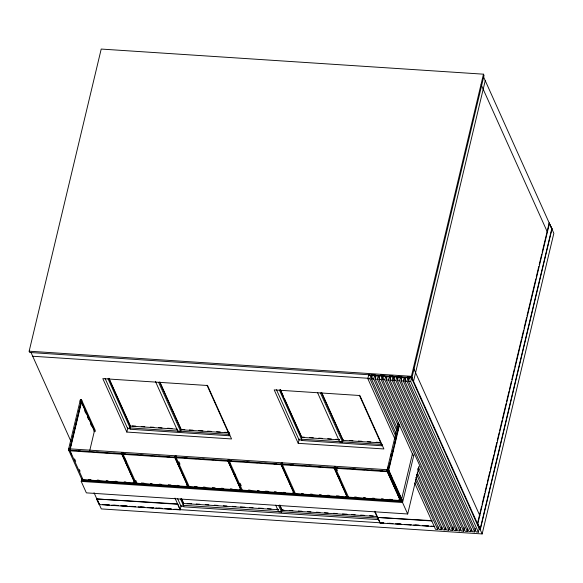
<?xml version="1.0" encoding="UTF-8"?>
<svg xmlns="http://www.w3.org/2000/svg" width="583" height="583" viewBox="0 0 583 583"><rect width="100%" height="100%" fill="white"/><g stroke="black" fill="none" stroke-linecap="round" stroke-linejoin="round"><path stroke-width="0.87" d="M29.15 351.199L101.209 49.059L483.475 74.179L484.043 75.447L411.984 377.595L29.718 352.475L29.15 351.199L411.409 376.319L411.984 377.595M402.037 501.628L388.314 471.086L68.656 450.083L68.962 448.793L388.621 469.803L402.343 500.338L402.037 501.628L82.378 480.618L68.473 449.631L80.352 399.814L81.54 399.894L95.262 430.429L94.956 431.712L81.299 401.315L80.104 401.242L80.418 399.953L81.605 400.025M81.54 399.894L69.661 449.712L68.473 449.631M70.149 448.218L72.241 439.465M72.656 437.716L75.163 427.222M75.579 425.473L78.086 414.972M78.501 413.223L81.001 402.722M69.829 450.295L70.135 449.005L69.02 448.932L68.714 450.222L69.829 450.295L83.493 480.691M70.179 449.529L81.853 400.579M419.082 466.232L407.692 513.98L86.364 492.861L81.219 481.412L81.853 478.76M89.789 450.389L94.373 431.143L81.576 402.664M96.691 498.953L177.698 503.923L180.132 509.87L99.205 504.55L96.691 498.953L177.618 504.273M126.832 432.061L102.819 378.629L207.548 385.509L231.56 438.948L126.832 432.061L127.859 427.769M135.467 484.109L121.803 453.705L122.117 452.423L123.232 452.495L122.918 453.778L136.582 484.181M229.775 434.291L229.425 435.756L130.41 429.248L129.805 427.907L130.33 425.721M82.764 479.671L134.782 483.088L133.449 479.321M155.391 381.34L177.837 431.282L180.694 431.471L181.182 429.409L159.844 381.923M188.557 487.592L174.9 457.196L175.206 455.906L176.321 455.979L176.015 457.269L189.672 487.665M180.132 509.87L181.211 505.359M183.069 505.308L377.296 518.076L377.981 519.599L183.754 506.838L183.069 505.308L183.594 503.114M135.854 483.161L187.879 486.579L186.903 483.62M241.646 491.083L227.989 460.687L228.296 459.397L229.411 459.47L229.104 460.759L242.761 491.156M188.95 486.645L240.968 490.07L237.798 482.228M294.743 494.573L281.079 464.177L281.385 462.887L282.5 462.96L282.194 464.25L295.858 494.646M275.723 505.184L278.703 511.808L281.56 511.998L282.172 509.425M298.212 443.328L274.192 389.889L359.879 395.522L383.898 448.961L298.212 443.328L299.232 439.035M382.105 444.304L381.756 445.762L301.783 440.508L301.185 439.174L301.702 436.98M242.04 490.135L294.058 493.553L293.453 491.411M347.832 498.064L334.168 467.668L334.482 466.378L335.597 466.451L335.283 467.741L348.947 498.137M317.611 392.796L339.692 441.921L342.549 442.111L343.161 439.531M394.99 439.094L367.837 378.673L368.857 374.381M395.646 435.924L369.979 378.819L370.795 375.379L372.282 378.688M396.083 433.548L371.539 378.921L372.355 375.481M396.739 430.378L373.674 379.059L374.497 375.627L375.612 378.105M295.129 493.626L347.147 497.044L347.271 496.527L345.479 496.41M397.183 427.995L375.233 379.161L376.057 375.729M397.839 424.825L377.376 379.3L378.199 375.867L379.314 378.352M413.158 455.556L378.935 379.402L379.752 375.969M418.368 467.143L446.636 530.042L448.779 530.187L381.078 379.548L381.894 376.108L383.388 379.424M453.297 526.996L452.481 530.428L450.338 530.29L382.637 379.65L383.454 376.21M452.481 530.428L384.78 379.788L385.596 376.356L386.711 378.833M456.795 528.096L456.176 530.676L454.033 530.53L386.332 379.89L387.156 376.458M456.176 530.676L388.475 380.036L389.298 376.596L390.413 379.081M460.701 527.477L459.878 530.916L457.735 530.778L390.034 380.138L390.858 376.698M459.878 530.916L392.177 380.276L393 376.837L394.487 380.152M464.396 527.724L463.58 531.157L461.437 531.018L393.736 380.378L394.553 376.939M463.58 531.157L395.879 380.517L396.695 377.084L397.81 379.562M467.894 528.825L467.282 531.404L465.139 531.259L397.438 380.619L398.255 377.186M467.282 531.404L399.581 380.765L400.397 377.325L401.512 379.81M471.596 529.065L470.977 531.645L468.834 531.507L401.133 380.867L401.957 377.427M470.977 531.645L403.276 381.005L404.099 377.565L405.586 380.881M475.495 528.453L474.679 531.885L472.536 531.747L404.835 381.107L405.659 377.675M474.679 531.885L406.978 381.246L407.801 377.813L408.916 380.298M398.408 422.493L386.944 470.561L388.132 470.641L399.18 424.315M479.401 527.834L478.381 532.133L476.238 531.987L408.537 381.348L409.353 377.915M400.922 501.548L387.265 471.151L387.571 469.869L388.686 469.942M387.877 468.63L388.504 466.006M390.799 456.394L391.419 453.771M389.255 466.524L390.501 461.27M391.543 456.897L393.423 449.027M394.465 444.647L396.345 436.776M397.387 432.404L398.852 426.275M388.621 469.803L388.38 471.224L387.265 471.151M388.65 470.459L399.493 425.007M434.473 526.58L380.072 523.009L377.551 517.413L432.039 520.641M388.934 470.488L388.628 471.778L68.962 450.768M411.409 376.319L483.475 74.179M478.381 532.133L410.68 381.493L411.7 377.194L482.148 533.941L101.311 508.915L94.038 492.715M413.529 381.267L485.238 80.629M380.072 523.009L383.782 522.9M348.219 497.117L400.244 500.535L400.368 500.017L398.568 499.901M412.429 453.822L401.578 499.31L393.168 480.596M402.073 499.726L401.767 501.016L82.101 480.006M407.692 513.98L402.547 502.531L413.937 454.784M414.702 482.964L435.537 529.313L437.68 529.459L438.292 526.879M415.803 477.411L439.232 529.561L441.375 529.699L441.994 527.119M417.268 472.689L442.934 529.801L445.077 529.94L445.689 527.367M448.779 530.187L449.391 527.608M549.244 223.253L552.028 228.74L480.326 529.379L477.433 523.753L481.645 506.073M482.068 504.302L484.604 493.692M485.02 491.921L486.922 483.963M487.344 482.199L489.873 471.589M490.296 469.818L493.881 454.784M494.304 453.02L496.833 442.41M497.255 440.639L499.15 432.681M499.573 430.91L502.101 420.299M502.524 418.528L506.11 403.502M506.532 401.731L509.061 391.12M509.484 389.349L511.386 381.391M511.808 379.628L514.337 369.017M514.76 367.246L521.297 339.838M521.719 338.067L523.614 330.109M524.037 328.338L526.566 317.728M526.988 315.964L535.85 278.82M536.265 277.056L538.801 266.446M539.224 264.675L541.753 254.064M542.175 252.293L549.135 223.114L549.514 223.143L477.812 523.782L480.326 529.379M480.086 529.364L551.584 229.585M482.148 533.941L553.85 233.302L483.518 76.81M552.028 228.74L550.571 226.313M371.539 374.556L375.109 374.789M380.466 375.146L384.029 375.379M389.386 375.729L392.957 375.962M398.313 376.319L401.884 376.552M407.24 376.902L410.811 377.135M368.653 375.241L411.496 378.054L479.197 528.694M32.699 356.242L368.084 378.28M367.837 378.673L369.979 378.819M371.539 378.921L373.674 379.059M375.233 379.161L377.376 379.3M378.935 379.402L381.078 379.548M382.637 379.65L384.78 379.788M386.332 379.89L388.475 380.036M390.034 380.138L392.177 380.276M393.736 380.378L395.879 380.517M397.438 380.619L399.581 380.765M401.133 380.867L403.276 381.005M404.835 381.107L406.978 381.246M408.537 381.348L410.68 381.493M132.13 425.882L135.759 426.122M141.203 426.479L144.832 426.72M150.276 427.077L153.905 427.31M158.445 427.609L162.067 427.849M167.51 428.206L172.051 428.505M304.384 437.199L301.695 437.024L284.402 398.539M309.762 437.556L313.348 437.789M318.733 438.146L322.319 438.38M327.697 438.737L331.282 438.97M335.772 439.261L339.357 439.502M177.407 429.205L130.235 426.107L108.897 378.615M181.182 429.409L184.811 429.649M189.351 429.948L192.98 430.188M198.417 430.545L202.957 430.844M207.49 431.143L211.119 431.376M216.563 431.733L220.192 431.974M224.725 432.273L229.265 432.571M339.277 439.844L301.615 437.367L280.27 389.881M349.312 440.457L352.904 440.697M358.283 441.047L361.868 441.287M367.246 441.637L370.839 441.878M376.217 442.227L379.803 442.461M229.185 432.914L181.102 429.751L159.757 382.266M380.619 442.869L342.957 440.391L321.612 392.898M129.805 427.907L228.82 434.415L229.425 435.756M301.185 439.174L381.158 444.428L381.756 445.762M130.512 428.818L127.655 428.629L105.115 378.484M93.805 431.099L94.373 431.143M121.803 453.705L122.918 453.778M174.9 457.196L176.015 457.269M227.989 460.687L229.104 460.759M281.079 464.177L282.194 464.25M334.168 467.668L335.283 467.741M70.499 450.433L72.292 450.557M78.574 450.965L80.367 451.082M87.537 451.555L89.33 451.672M96.508 452.146L99.197 452.321M104.583 452.678L107.272 452.853M113.547 453.268L116.243 453.443M123.589 453.924L125.381 454.04M131.663 454.456L133.456 454.572M140.627 455.046L143.323 455.221M149.598 455.636L152.287 455.811M158.569 456.227L160.361 456.343M166.643 456.751L169.332 456.934M176.678 457.415L178.471 457.531M184.753 457.947L187.442 458.121M193.724 458.537L196.413 458.712M202.687 459.127L204.487 459.244M211.658 459.71L213.451 459.834M220.629 460.3L223.318 460.483M229.775 460.905L231.568 461.022M237.842 461.437L240.531 461.612M246.813 462.02L249.502 462.202M255.784 462.61L257.577 462.734M264.748 463.201L267.444 463.383M273.719 463.791L276.408 463.966M282.864 464.396L284.657 464.513M290.932 464.921L293.628 465.103M299.902 465.511L302.592 465.693M308.873 466.101L311.562 466.276M317.844 466.691L320.533 466.866M326.808 467.282L329.504 467.457M335.954 467.879L337.746 468.003M344.028 468.411L347.614 468.652M352.992 469.002L355.688 469.177M361.963 469.592L364.652 469.767M370.934 470.182L373.623 470.357M379.905 470.772L382.594 470.947M88.266 479.51L90.963 479.685M97.237 480.1L99.03 480.217M106.208 480.684L108.001 480.807M115.179 481.274L116.972 481.39M124.143 481.864L125.943 481.981M133.113 482.454L134.906 482.571M141.363 482.994L144.052 483.176M150.327 483.584L152.127 483.701M159.297 484.174L161.09 484.291M168.268 484.765L170.957 484.939M177.239 485.355L179.032 485.471M186.203 485.945L188.003 486.062M194.452 486.484L197.141 486.659M203.423 487.075L205.216 487.191M212.387 487.665L215.083 487.84M221.358 488.255L223.151 488.372M230.329 488.845L232.121 488.962M239.3 489.436L241.092 489.552M248.438 490.033L250.231 490.15M257.409 490.624L259.202 490.74M265.484 491.156L268.173 491.331M274.447 491.746L276.247 491.863M283.418 492.336L285.211 492.453M292.389 492.919L294.182 493.043M301.528 493.524L303.328 493.641M310.499 494.114L312.291 494.231M319.469 494.705L321.262 494.821M327.544 495.229L329.337 495.353M336.508 495.82L339.204 496.002M354.624 497.015L356.417 497.131M363.588 497.605L365.388 497.722M372.559 498.188L374.352 498.312M381.53 498.778L383.322 498.895M389.604 499.31L392.293 499.485M81.219 481.412L402.547 502.531M187.194 503.399L191.705 503.697M196.223 503.989L199.831 504.229M205.245 504.587L208.86 504.82M214.274 505.177L217.882 505.417M223.304 505.774L226.911 506.008M232.326 506.365L235.94 506.605M240.451 506.897L244.962 507.195M249.48 507.494L253.088 507.727M258.502 508.085L263.02 508.383M267.531 508.675L271.146 508.915M276.561 509.272L278.361 509.389M278.28 509.731L183.499 503.508L181.262 498.531M283.855 510.059L282.048 509.936L279.818 504.965M289.27 510.409L292.885 510.65M298.299 511.007L301.914 511.24M307.328 511.597L310.936 511.838M316.35 512.195L319.965 512.428M324.476 512.727L328.091 512.96M333.505 513.317L337.112 513.557M342.534 513.915L347.045 514.206M351.556 514.505L355.171 514.745M360.586 515.095L364.193 515.336M369.615 515.693L373.222 515.926M377.653 516.567L281.968 510.278L279.738 505.308M96.88 498.749L96.501 498.72L99.401 504.346L96.771 498.611M477.433 523.753L477.812 523.782M377.551 517.413L431.959 520.983M104.685 504.565L109.181 504.856M113.67 505.155L118.167 505.446M122.663 505.745L127.16 506.037M131.656 506.335L135.256 506.569M140.649 506.926L144.249 507.159M149.642 507.516L153.242 507.749M158.634 508.106L162.227 508.34M166.723 508.638L171.22 508.937M175.716 509.229L180.213 509.527M389.218 523.257L392.847 523.498M397.38 523.796L401.009 524.037M406.446 524.394L410.979 524.693M415.511 524.991L419.141 525.225M424.584 525.582L428.206 525.822M102.856 504.572L109.145 504.987M111.841 505.162L118.342 505.592M120.834 505.752L127.13 506.168M129.251 506.306L135.613 506.722M138.339 506.904L144.701 507.319M147.426 507.501L153.205 507.88M155.901 508.055L162.198 508.471M164.894 508.646L171.191 509.061M173.785 509.236L383.752 523.031M387.382 523.272L392.847 523.629M395.558 523.811L401.024 524.168M404.653 524.409L411.022 524.824M413.741 525.006L419.199 525.363M422.828 525.604L428.286 525.961M431.012 526.136L434.648 526.376M549.135 223.114L549.849 224.717M481.128 84.637L547.503 232.333M413.522 368.099L479.904 515.795M417.552 468.696L445.077 529.94M416.451 474.241L441.375 529.699M415.358 479.794L437.68 529.459M359.325 395.187L381.858 445.332M388.416 470.022L392.439 478.971M387.564 471.538L389.757 476.42M390.493 478.053L394.88 487.811M395.609 489.443L397.074 492.693M397.803 494.326L399.996 499.201M387.076 471.239L400.244 500.535M321.692 392.556L343.037 440.048M374.927 511.24L380.123 522.791M374.745 511.743L378.083 519.169M320.468 392.978L342.549 442.111M336.333 468.091L337.44 470.554M339.08 476.77L339.809 478.403M334.474 468.054L335.939 471.304M336.668 472.93L341.055 482.695M342.155 485.136L346.542 494.901M333.986 467.755L347.147 497.044M280.35 389.539L283.666 396.906M279.344 389.932L301.885 440.078L299.028 439.888L276.488 389.743M281.385 464.564L285.043 472.696M286.136 475.138L290.523 484.903M291.26 486.528L292.717 489.786M280.897 464.265L294.058 493.553M278.579 505.366L281.56 511.998M206.987 385.174L229.527 435.326M240.116 483.3L241.224 485.763M229.243 461.656L230.336 464.097M234.723 473.862L235.459 475.488M228.296 461.073L229.389 463.514M230.117 465.139L231.582 468.397M232.318 470.022L236.705 479.787M227.807 460.774L240.968 490.07M158.612 382.346L180.694 431.471M178.908 461.736L180.009 464.199M176.299 460.023L180.686 469.789M181.787 472.23L186.174 481.995M174.711 457.283L187.879 486.579M181.721 499.019L183.208 502.335M180.519 498.975L183.856 506.408L181 506.219L177.662 498.793M174.987 498.101L180.183 509.651M108.977 378.272L130.322 425.765M107.972 378.666L130.14 427.995M135.781 480.428L136.888 482.892M124.886 458.748L125.986 461.189M122.109 454.091L125.039 460.606M125.768 462.232L127.232 465.489M127.961 467.114L132.348 476.879M121.621 453.8L134.782 483.088M80.352 399.814L80.665 400.506M84.666 410.76L85.759 413.201M87.588 417.268L88.689 419.709M90.511 423.783L91.611 426.217M30.986 352.424L70.915 441.273M74.566 458.865L75.673 461.328M79.368 469.541L80.104 471.188M70.696 452.816L71.796 455.257"/></g></svg>
